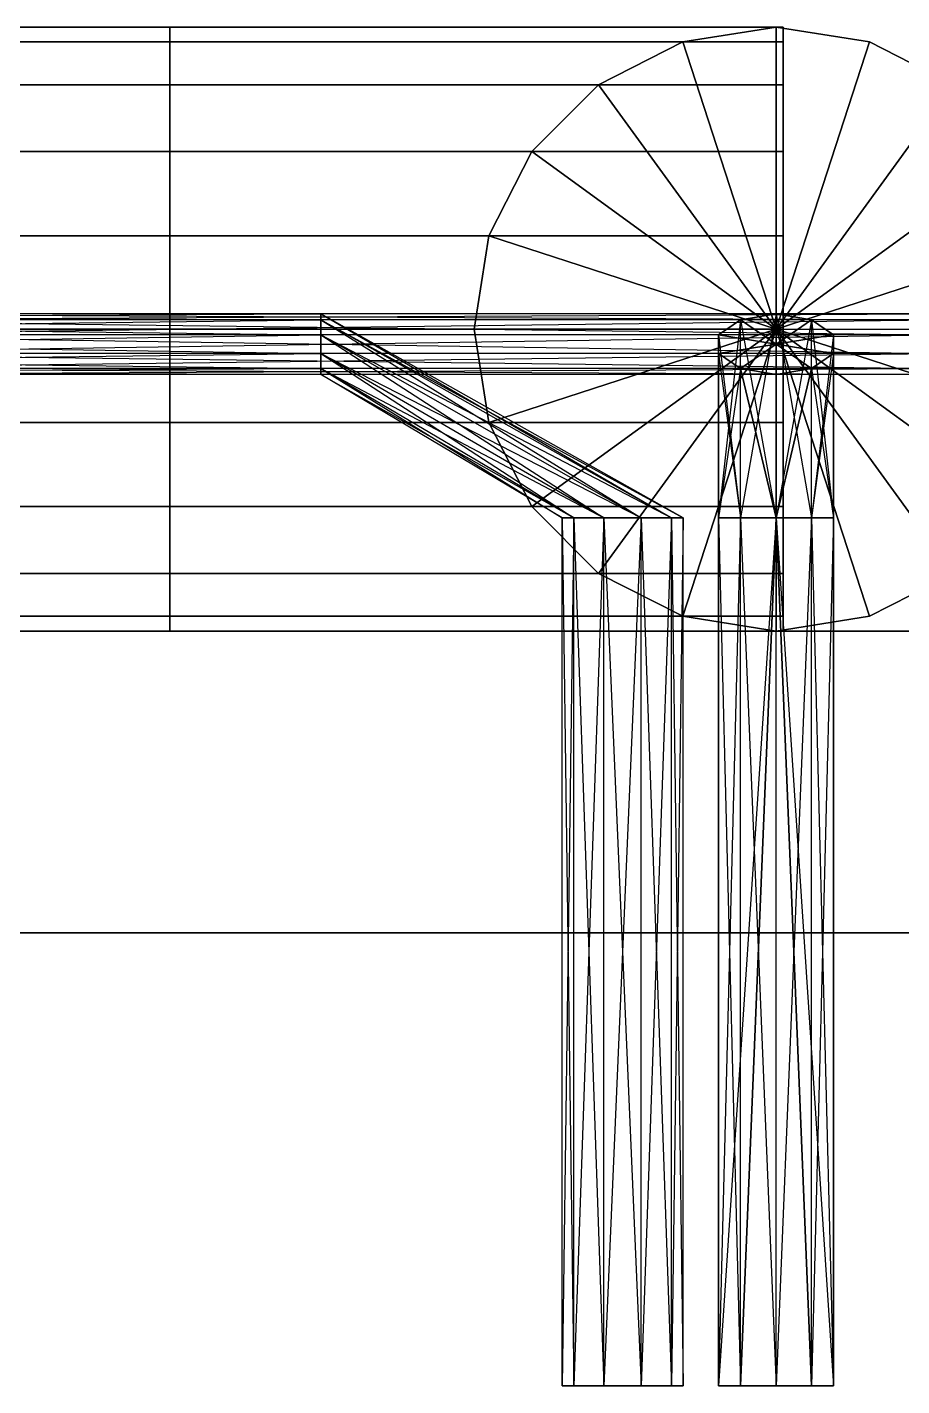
# Model space of a CAD drawing. Extents: x 0 to 4960, y -79 to 258.
# Drawn here: x 2082.4 to 2196.4, y -78.7 to 98.4 of the extents above; entities that cross this region are included whole.
import ezdxf

# ---------------------------------------------------------------- set-up
doc = ezdxf.new("R2010")
doc.units = 0
doc.layers.add('UB3D', color=1, linetype='CONTINUOUS')

msp = doc.modelspace()

# ---------------------------------------------------------------- linework, layer by layer
at = {"layer": 'UB3D', "color": 53}
for points in [[(2100.944882, 96.498268, -2192.166043), (2100.944882, 98.425177, -2180.00002), (1819.055118, 98.425177, -2180.00002), (1819.055118, 96.498268, -2192.166043)], [(2100.944882, 98.425177, -2180.00002), (2100.944882, 96.498268, -2167.833957), (1819.055118, 96.498268, -2167.833957), (1819.055118, 98.425177, -2180.00002)], [(2180.944882, 96.498268, -3552.166043), (2180.944882, 98.425177, -3540.00002), (1899.055118, 98.425177, -3540.00002), (1899.055118, 96.498268, -3552.166043)], [(2180.944882, 98.425177, -3540.00002), (2180.944882, 96.498268, -3527.833957), (1899.055118, 96.498268, -3527.833957), (1899.055118, 98.425177, -3540.00002)], [(2100.944882, 59.055118, -2180), (2100.944882, 96.498268, -2167.833957), (2100.944882, 98.425177, -2179.99998)], [(2100.944882, 59.055118, -2180), (2100.944882, 98.425177, -2179.99998), (2100.944882, 96.498268, -2192.166043)], [(2167.833996, 96.498308, -1560.944882), (2180.00002, 98.425217, -1560.944882), (2180.00002, 98.425217, -1279.055118), (2167.833996, 96.498308, -1279.055118)], [(2180, 59.055118, -1560.944882), (2180.00002, 98.425217, -1560.944882), (2167.833996, 96.498308, -1560.944882)], [(2180, 59.055118, -1279.055118), (2167.833996, 96.498308, -1279.055118), (2180.00002, 98.425217, -1279.055118)], [(2180, 59.055118, -1560.944882), (2192.166004, 96.498308, -1560.944882), (2180.00002, 98.425217, -1560.944882)], [(2180, 59.055118, -1279.055118), (2180.00002, 98.425217, -1279.055118), (2192.166004, 96.498308, -1279.055118)], [(2180.00002, 98.425217, -1560.944882), (2192.166004, 96.498308, -1560.944882), (2192.166004, 96.498308, -1279.055118), (2180.00002, 98.425217, -1279.055118)], [(2180.944882, 59.055118, -3540), (2180.944882, 96.498268, -3527.833957), (2180.944882, 98.425177, -3539.99998)], [(2180.944882, 59.055118, -3540), (2180.944882, 98.425177, -3539.99998), (2180.944882, 96.498268, -3552.166043)], [(2100.944882, 90.906161, -2203.141171), (2100.944882, 96.498268, -2192.166043), (1819.055118, 96.498268, -2192.166043), (1819.055118, 90.906161, -2203.141171)], [(2100.944882, 96.498268, -2167.833957), (2100.944882, 90.906161, -2156.858829), (1819.055118, 90.906161, -2156.858829), (1819.055118, 96.498268, -2167.833957)], [(2180.944882, 90.906161, -3563.141171), (2180.944882, 96.498268, -3552.166043), (1899.055118, 96.498268, -3552.166043), (1899.055118, 90.906161, -3563.141171)], [(2180.944882, 96.498268, -3527.833957), (2180.944882, 90.906161, -3516.858829), (1899.055118, 90.906161, -3516.858829), (1899.055118, 96.498268, -3527.833957)], [(2100.944882, 59.055118, -2180), (2100.944882, 90.906161, -2156.858829), (2100.944882, 96.498268, -2167.833957)], [(2100.944882, 59.055118, -2180), (2100.944882, 96.498268, -2192.166043), (2100.944882, 90.906161, -2203.141171)], [(2156.858868, 90.906201, -1560.944882), (2167.833996, 96.498308, -1560.944882), (2167.833996, 96.498308, -1279.055118), (2156.858868, 90.906201, -1279.055118)], [(2180, 59.055118, -1560.944882), (2167.833996, 96.498308, -1560.944882), (2156.858868, 90.906201, -1560.944882)], [(2180, 59.055118, -1279.055118), (2156.858868, 90.906201, -1279.055118), (2167.833996, 96.498308, -1279.055118)], [(2180, 59.055118, -1560.944882), (2203.141132, 90.906201, -1560.944882), (2192.166004, 96.498308, -1560.944882)], [(2180, 59.055118, -1279.055118), (2192.166004, 96.498308, -1279.055118), (2203.141132, 90.906201, -1279.055118)], [(2180.944882, 59.055118, -3540), (2180.944882, 90.906161, -3516.858829), (2180.944882, 96.498268, -3527.833957)], [(2180.944882, 59.055118, -3540), (2180.944882, 96.498268, -3552.166043), (2180.944882, 90.906161, -3563.141171)], [(2192.166004, 96.498308, -1560.944882), (2203.141132, 90.906201, -1560.944882), (2203.141132, 90.906201, -1279.055118), (2192.166004, 96.498308, -1279.055118)], [(2100.944882, 82.19625, -2211.851082), (2100.944882, 90.906161, -2203.141171), (1819.055118, 90.906161, -2203.141171), (1819.055118, 82.19625, -2211.851082)], [(2100.944882, 90.906161, -2156.858829), (2100.944882, 82.19625, -2148.148918), (1819.055118, 82.19625, -2148.148918), (1819.055118, 90.906161, -2156.858829)], [(2180.944882, 82.19625, -3571.851082), (2180.944882, 90.906161, -3563.141171), (1899.055118, 90.906161, -3563.141171), (1899.055118, 82.19625, -3571.851082)], [(2180.944882, 90.906161, -3516.858829), (2180.944882, 82.19625, -3508.148918), (1899.055118, 82.19625, -3508.148918), (1899.055118, 90.906161, -3516.858829)], [(2100.944882, 59.055118, -2180), (2100.944882, 82.19625, -2148.148918), (2100.944882, 90.906161, -2156.858829)], [(2100.944882, 59.055118, -2180), (2100.944882, 90.906161, -2203.141171), (2100.944882, 82.19625, -2211.851082)], [(2148.148957, 82.196289, -1560.944882), (2156.858868, 90.906201, -1560.944882), (2156.858868, 90.906201, -1279.055118), (2148.148957, 82.196289, -1279.055118)], [(2180, 59.055118, -1560.944882), (2156.858868, 90.906201, -1560.944882), (2148.148957, 82.196289, -1560.944882)], [(2180, 59.055118, -1279.055118), (2148.148957, 82.196289, -1279.055118), (2156.858868, 90.906201, -1279.055118)], [(2180, 59.055118, -1560.944882), (2211.851043, 82.196289, -1560.944882), (2203.141132, 90.906201, -1560.944882)], [(2180, 59.055118, -1279.055118), (2203.141132, 90.906201, -1279.055118), (2211.851043, 82.196289, -1279.055118)], [(2180.944882, 59.055118, -3540), (2180.944882, 82.19625, -3508.148918), (2180.944882, 90.906161, -3516.858829)], [(2180.944882, 59.055118, -3540), (2180.944882, 90.906161, -3563.141171), (2180.944882, 82.19625, -3571.851082)], [(2100.944882, 71.221122, -2217.44319), (2100.944882, 82.19625, -2211.851082), (1819.055118, 82.19625, -2211.851082), (1819.055118, 71.221122, -2217.44319)], [(2100.944882, 82.19625, -2148.148918), (2100.944882, 71.221122, -2142.55681), (1819.055118, 71.221122, -2142.55681), (1819.055118, 82.19625, -2148.148918)], [(2180.944882, 71.221122, -3577.44319), (2180.944882, 82.19625, -3571.851082), (1899.055118, 82.19625, -3571.851082), (1899.055118, 71.221122, -3577.44319)], [(2180.944882, 82.19625, -3508.148918), (2180.944882, 71.221122, -3502.55681), (1899.055118, 71.221122, -3502.55681), (1899.055118, 82.19625, -3508.148918)], [(2100.944882, 59.055118, -2180), (2100.944882, 71.221122, -2142.55681), (2100.944882, 82.19625, -2148.148918)], [(2100.944882, 59.055118, -2180), (2100.944882, 82.19625, -2211.851082), (2100.944882, 71.221122, -2217.44319)], [(2142.55685, 71.221161, -1560.944882), (2148.148957, 82.196289, -1560.944882), (2148.148957, 82.196289, -1279.055118), (2142.55685, 71.221161, -1279.055118)], [(2180, 59.055118, -1560.944882), (2148.148957, 82.196289, -1560.944882), (2142.55685, 71.221161, -1560.944882)], [(2180, 59.055118, -1279.055118), (2142.55685, 71.221161, -1279.055118), (2148.148957, 82.196289, -1279.055118)], [(2180, 59.055118, -1560.944882), (2217.44315, 71.221161, -1560.944882), (2211.851043, 82.196289, -1560.944882)], [(2180, 59.055118, -1279.055118), (2211.851043, 82.196289, -1279.055118), (2217.44315, 71.221161, -1279.055118)], [(2180.944882, 59.055118, -3540), (2180.944882, 71.221122, -3502.55681), (2180.944882, 82.19625, -3508.148918)], [(2180.944882, 59.055118, -3540), (2180.944882, 82.19625, -3571.851082), (2180.944882, 71.221122, -3577.44319)], [(2100.944882, 59.055098, -2219.370098), (2100.944882, 71.221122, -2217.44319), (1819.055118, 71.221122, -2217.44319), (1819.055118, 59.055098, -2219.370098)], [(2100.944882, 71.221122, -2142.55681), (2100.944882, 59.055098, -2140.629902), (1819.055118, 59.055098, -2140.629902), (1819.055118, 71.221122, -2142.55681)], [(2180.944882, 59.055098, -3579.370098), (2180.944882, 71.221122, -3577.44319), (1899.055118, 71.221122, -3577.44319), (1899.055118, 59.055098, -3579.370098)], [(2180.944882, 71.221122, -3502.55681), (2180.944882, 59.055098, -3500.629902), (1899.055118, 59.055098, -3500.629902), (1899.055118, 71.221122, -3502.55681)], [(2100.944882, 59.055118, -2180), (2100.944882, 59.055098, -2140.629902), (2100.944882, 71.221122, -2142.55681)], [(2100.944882, 59.055118, -2180), (2100.944882, 71.221122, -2217.44319), (2100.944882, 59.055098, -2219.370098)], [(2140.629941, 59.055098, -1560.944882), (2142.55685, 71.221161, -1560.944882), (2142.55685, 71.221161, -1279.055118), (2140.629941, 59.055098, -1279.055118)], [(2180, 59.055118, -1560.944882), (2142.55685, 71.221161, -1560.944882), (2140.629941, 59.055138, -1560.944882)], [(2180, 59.055118, -1279.055118), (2140.629941, 59.055098, -1279.055118), (2142.55685, 71.221161, -1279.055118)], [(2180, 59.055118, -1560.944882), (2219.370059, 59.055138, -1560.944882), (2217.44315, 71.221161, -1560.944882)], [(2180.944882, 59.055118, -3540), (2180.944882, 59.055098, -3500.629902), (2180.944882, 71.221122, -3502.55681)], [(2180.944882, 59.055118, -3540), (2180.944882, 71.221122, -3577.44319), (2180.944882, 59.055098, -3579.370098)], [(2100.944882, 46.889114, -2217.44319), (2100.944882, 59.055098, -2219.370098), (1819.055118, 59.055098, -2219.370098), (1819.055118, 46.889114, -2217.44319)], [(2100.944882, 59.055098, -2140.629902), (2100.944882, 46.889114, -2142.55681), (1819.055118, 46.889114, -2142.55681), (1819.055118, 59.055098, -2140.629902)], [(2180.944882, 46.889114, -3577.44319), (2180.944882, 59.055098, -3579.370098), (1899.055118, 59.055098, -3579.370098), (1899.055118, 46.889114, -3577.44319)], [(2180.944882, 59.055098, -3500.629902), (2180.944882, 46.889114, -3502.55681), (1899.055118, 46.889114, -3502.55681), (1899.055118, 59.055098, -3500.629902)], [(2100.944882, 59.055118, -2180), (2100.944882, 19.685059, -2179.99998), (2100.944882, 21.611968, -2167.833957)], [(2100.944882, 59.055118, -2180), (2100.944882, 21.611968, -2167.833957), (2100.944882, 27.204075, -2156.858829)], [(2100.944882, 59.055118, -2180), (2100.944882, 27.204075, -2156.858829), (2100.944882, 35.913986, -2148.148918)], [(2100.944882, 59.055118, -2180), (2100.944882, 35.913986, -2148.148918), (2100.944882, 46.889114, -2142.55681)], [(2100.944882, 59.055118, -2180), (2100.944882, 46.889114, -2142.55681), (2100.944882, 59.055098, -2140.629902)], [(2100.944882, 59.055118, -2180), (2100.944882, 59.055098, -2219.370098), (2100.944882, 46.889114, -2217.44319)], [(2100.944882, 59.055118, -2180), (2100.944882, 46.889114, -2217.44319), (2100.944882, 35.913986, -2211.851082)], [(2100.944882, 59.055118, -2180), (2100.944882, 35.913986, -2211.851082), (2100.944882, 27.204075, -2203.141171)], [(2100.944882, 59.055118, -2180), (2100.944882, 27.204075, -2203.141171), (2100.944882, 21.611968, -2192.166043)], [(2180, 59.055118, -1560.944882), (2140.629941, 59.055138, -1560.944882), (2142.55685, 46.889075, -1560.944882)], [(2180, 59.055118, -1279.055118), (2142.55685, 46.889075, -1279.055118), (2140.629941, 59.055098, -1279.055118)], [(2142.55685, 46.889075, -1560.944882), (2140.629941, 59.055098, -1560.944882), (2140.629941, 59.055098, -1279.055118), (2142.55685, 46.889075, -1279.055118)], [(2180, 59.055118, -1560.944882), (2142.55685, 46.889075, -1560.944882), (2148.148957, 35.913947, -1560.944882)], [(2180, 59.055118, -1279.055118), (2148.148957, 35.913947, -1279.055118), (2142.55685, 46.889075, -1279.055118)], [(2180, 59.055118, -1560.944882), (2148.148957, 35.913947, -1560.944882), (2156.858868, 27.204036, -1560.944882)], [(2180, 59.055118, -1279.055118), (2156.858868, 27.204036, -1279.055118), (2148.148957, 35.913947, -1279.055118)], [(2180, 59.055118, -1560.944882), (2156.858868, 27.204036, -1560.944882), (2167.833996, 21.611928, -1560.944882)], [(2180, 59.055118, -1279.055118), (2167.833996, 21.611928, -1279.055118), (2156.858868, 27.204036, -1279.055118)], [(2180, 59.055118, -1560.944882), (2167.833996, 21.611928, -1560.944882), (2180.00002, 19.68502, -1560.944882)], [(2180, 59.055118, -1279.055118), (2180.00002, 19.68502, -1279.055118), (2167.833996, 21.611928, -1279.055118)], [(2180, 59.055118, -1560.944882), (2180.00002, 19.68502, -1560.944882), (2192.166004, 21.611928, -1560.944882)], [(2180, 59.055118, -1560.944882), (2192.166004, 21.611928, -1560.944882), (2203.141132, 27.204036, -1560.944882)], [(2180, 59.055118, -1560.944882), (2203.141132, 27.204036, -1560.944882), (2211.851043, 35.913947, -1560.944882)], [(2180, 59.055118, -1560.944882), (2211.851043, 35.913947, -1560.944882), (2217.44315, 46.889075, -1560.944882)], [(2180, 59.055118, -1279.055118), (2219.370059, 59.055098, -1279.055118), (2217.44315, 46.889075, -1279.055118)], [(2180, 59.055118, -1279.055118), (2217.44315, 46.889075, -1279.055118), (2211.851043, 35.913947, -1279.055118)], [(2180, 59.055118, -1279.055118), (2211.851043, 35.913947, -1279.055118), (2203.141132, 27.204036, -1279.055118)], [(2180, 59.055118, -1279.055118), (2203.141132, 27.204036, -1279.055118), (2192.166004, 21.611928, -1279.055118)], [(2180, 59.055118, -1279.055118), (2192.166004, 21.611928, -1279.055118), (2180.00002, 19.68502, -1279.055118)], [(2180.944882, 59.055118, -3540), (2180.944882, 19.685059, -3539.99998), (2180.944882, 21.611968, -3527.833957)], [(2180.944882, 59.055118, -3540), (2180.944882, 21.611968, -3527.833957), (2180.944882, 27.204075, -3516.858829)], [(2180.944882, 59.055118, -3540), (2180.944882, 27.204075, -3516.858829), (2180.944882, 35.913986, -3508.148918)], [(2180.944882, 59.055118, -3540), (2180.944882, 35.913986, -3508.148918), (2180.944882, 46.889114, -3502.55681)], [(2180.944882, 59.055118, -3540), (2180.944882, 46.889114, -3502.55681), (2180.944882, 59.055098, -3500.629902)], [(2180.944882, 59.055118, -3540), (2180.944882, 59.055098, -3579.370098), (2180.944882, 46.889114, -3577.44319)], [(2180.944882, 59.055118, -3540), (2180.944882, 46.889114, -3577.44319), (2180.944882, 35.913986, -3571.851082)], [(2180.944882, 59.055118, -3540), (2180.944882, 35.913986, -3571.851082), (2180.944882, 27.204075, -3563.141171)], [(2180.944882, 59.055118, -3540), (2180.944882, 27.204075, -3563.141171), (2180.944882, 21.611968, -3552.166043)], [(2100.944882, 35.913986, -2211.851082), (2100.944882, 46.889114, -2217.44319), (1819.055118, 46.889114, -2217.44319), (1819.055118, 35.913986, -2211.851082)], [(2100.944882, 46.889114, -2142.55681), (2100.944882, 35.913986, -2148.148918), (1819.055118, 35.913986, -2148.148918), (1819.055118, 46.889114, -2142.55681)], [(2180.944882, 35.913986, -3571.851082), (2180.944882, 46.889114, -3577.44319), (1899.055118, 46.889114, -3577.44319), (1899.055118, 35.913986, -3571.851082)], [(2180.944882, 46.889114, -3502.55681), (2180.944882, 35.913986, -3508.148918), (1899.055118, 35.913986, -3508.148918), (1899.055118, 46.889114, -3502.55681)], [(2148.148957, 35.913947, -1560.944882), (2142.55685, 46.889075, -1560.944882), (2142.55685, 46.889075, -1279.055118), (2148.148957, 35.913947, -1279.055118)], [(2100.944882, 27.204075, -2203.141171), (2100.944882, 35.913986, -2211.851082), (1819.055118, 35.913986, -2211.851082), (1819.055118, 27.204075, -2203.141171)], [(2100.944882, 35.913986, -2148.148918), (2100.944882, 27.204075, -2156.858829), (1819.055118, 27.204075, -2156.858829), (1819.055118, 35.913986, -2148.148918)], [(2180.944882, 27.204075, -3563.141171), (2180.944882, 35.913986, -3571.851082), (1899.055118, 35.913986, -3571.851082), (1899.055118, 27.204075, -3563.141171)], [(2180.944882, 35.913986, -3508.148918), (2180.944882, 27.204075, -3516.858829), (1899.055118, 27.204075, -3516.858829), (1899.055118, 35.913986, -3508.148918)], [(2156.858868, 27.204036, -1560.944882), (2148.148957, 35.913947, -1560.944882), (2148.148957, 35.913947, -1279.055118), (2156.858868, 27.204036, -1279.055118)], [(2100.944882, 21.611968, -2192.166043), (2100.944882, 27.204075, -2203.141171), (1819.055118, 27.204075, -2203.141171), (1819.055118, 21.611968, -2192.166043)], [(2100.944882, 27.204075, -2156.858829), (2100.944882, 21.611968, -2167.833957), (1819.055118, 21.611968, -2167.833957), (1819.055118, 27.204075, -2156.858829)], [(2180.944882, 21.611968, -3552.166043), (2180.944882, 27.204075, -3563.141171), (1899.055118, 27.204075, -3563.141171), (1899.055118, 21.611968, -3552.166043)], [(2180.944882, 27.204075, -3516.858829), (2180.944882, 21.611968, -3527.833957), (1899.055118, 21.611968, -3527.833957), (1899.055118, 27.204075, -3516.858829)], [(2167.833996, 21.611928, -1560.944882), (2156.858868, 27.204036, -1560.944882), (2156.858868, 27.204036, -1279.055118), (2167.833996, 21.611928, -1279.055118)], [(2203.141132, 27.204036, -1560.944882), (2192.166004, 21.611928, -1560.944882), (2192.166004, 21.611928, -1279.055118), (2203.141132, 27.204036, -1279.055118)], [(2100.944882, 19.685059, -2180.00002), (2100.944882, 21.611968, -2192.166043), (1819.055118, 21.611968, -2192.166043), (1819.055118, 19.685059, -2180.00002)], [(2100.944882, 21.611968, -2167.833957), (2100.944882, 19.685059, -2180.00002), (1819.055118, 19.685059, -2180.00002), (1819.055118, 21.611968, -2167.833957)], [(2180.944882, 19.685059, -3540.00002), (2180.944882, 21.611968, -3552.166043), (1899.055118, 21.611968, -3552.166043), (1899.055118, 19.685059, -3540.00002)], [(2180.944882, 21.611968, -3527.833957), (2180.944882, 19.685059, -3540.00002), (1899.055118, 19.685059, -3540.00002), (1899.055118, 21.611968, -3527.833957)], [(2180.00002, 19.68502, -1560.944882), (2167.833996, 21.611928, -1560.944882), (2167.833996, 21.611928, -1279.055118), (2180.00002, 19.68502, -1279.055118)], [(2192.166004, 21.611928, -1560.944882), (2180.00002, 19.68502, -1560.944882), (2180.00002, 19.68502, -1279.055118), (2192.166004, 21.611928, -1279.055118)]]:
    msp.add_3dface(points, dxfattribs=at)
at = {"layer": 'UB3D', "color": 254}
for points in [[(2120.629921, 60.275591, -2184.629921), (1963.149606, 60.275591, -2184.629921), (2120.629921, 61.027598, -2180)], [(1963.149606, 60.275591, -2184.629921), (2120.629921, 61.027598, -2180), (1963.149606, 61.027598, -2180)], [(2120.629921, 61.027598, -2180), (1963.149606, 61.027598, -2180), (2120.629921, 60.275591, -2175.370079)], [(1963.149606, 61.027598, -2180), (2120.629921, 60.275591, -2175.370079), (1963.149606, 60.275591, -2175.370079)], [(2120.629921, 58.307047, -2187.488189), (1963.149606, 58.307047, -2187.488189), (2120.629921, 60.275591, -2184.629921)], [(1963.149606, 58.307047, -2187.488189), (2120.629921, 60.275591, -2184.629921), (1963.149606, 60.275591, -2184.629921)], [(2120.629921, 60.275591, -2175.370079), (1963.149606, 60.275591, -2175.370079), (2120.629921, 58.307047, -2172.511811)], [(1963.149606, 60.275591, -2175.370079), (2120.629921, 58.307047, -2172.511811), (1963.149606, 58.307047, -2172.511811)], [(2200.629921, 60.275591, -3544.629921), (2043.149606, 60.275591, -3544.629921), (2200.629921, 61.027598, -3540)], [(2043.149606, 60.275591, -3544.629921), (2200.629921, 61.027598, -3540), (2043.149606, 61.027598, -3540)], [(2200.629921, 61.027598, -3540), (2043.149606, 61.027598, -3540), (2200.629921, 60.275591, -3535.370079)], [(2043.149606, 61.027598, -3540), (2200.629921, 60.275591, -3535.370079), (2043.149606, 60.275591, -3535.370079)], [(2200.629921, 58.307047, -3547.488189), (2043.149606, 58.307047, -3547.488189), (2200.629921, 60.275591, -3544.629921)], [(2043.149606, 58.307047, -3547.488189), (2200.629921, 60.275591, -3544.629921), (2043.149606, 60.275591, -3544.629921)], [(2200.629921, 60.275591, -3535.370079), (2043.149606, 60.275591, -3535.370079), (2200.629921, 58.307047, -3532.511811)], [(2043.149606, 60.275591, -3535.370079), (2200.629921, 58.307047, -3532.511811), (2043.149606, 58.307047, -3532.511811)], [(2120.629921, 60.275591, -2184.629921), (2167.874016, 34.452008, -2180), (2120.629921, 61.027598, -2180)], [(2167.874016, 34.452008, -2180), (2120.629921, 61.027598, -2180), (2166.370079, 34.452008, -2175.370079)], [(2120.629921, 61.027598, -2180), (2166.370079, 34.452008, -2175.370079), (2120.629921, 60.275591, -2175.370079)], [(2120.629921, 58.307047, -2187.488189), (2166.370079, 34.452008, -2184.629921), (2120.629921, 60.275591, -2184.629921)], [(2166.370079, 34.452008, -2184.629921), (2120.629921, 60.275591, -2184.629921), (2167.874016, 34.452008, -2180)], [(2166.370079, 34.452008, -2175.370079), (2120.629921, 60.275591, -2175.370079), (2162.433071, 34.452008, -2172.511811)], [(2120.629921, 60.275591, -2175.370079), (2162.433071, 34.452008, -2172.511811), (2120.629921, 58.307047, -2172.511811)], [(2172.511811, 58.307047, -1580.629921), (2175.370079, 34.452008, -1626.370079), (2175.370079, 60.275591, -1580.629921)], [(2172.511811, 58.307047, -1580.629921), (2172.511811, 58.307047, -1423.149606), (2175.370079, 60.275591, -1580.629921)], [(2172.511811, 58.307047, -1423.149606), (2175.370079, 60.275591, -1580.629921), (2175.370079, 60.275591, -1423.149606)], [(2180, 57.090472, -1423.149606), (2175.370079, 60.275591, -1423.149606), (2172.511811, 58.307047, -1423.149606)], [(2175.370079, 34.452008, -1213.629921), (2175.370079, 60.275591, -1259.370079), (2172.511811, 34.452008, -1217.566929)], [(2175.370079, 60.275591, -1259.370079), (2172.511811, 34.452008, -1217.566929), (2172.511811, 58.307047, -1259.370079)], [(2175.370079, 60.275591, -1259.370079), (2175.370079, 60.275591, -1416.850394), (2172.511811, 58.307047, -1259.370079)], [(2175.370079, 60.275591, -1416.850394), (2172.511811, 58.307047, -1259.370079), (2172.511811, 58.307047, -1416.850394)], [(2180, 57.090472, -1416.850394), (2172.511811, 58.307047, -1416.850394), (2175.370079, 60.275591, -1416.850394)], [(2175.370079, 60.275591, -1580.629921), (2180, 34.452008, -1627.874016), (2180, 61.027598, -1580.629921)], [(2175.370079, 60.275591, -1580.629921), (2175.370079, 60.275591, -1423.149606), (2180, 61.027598, -1580.629921)], [(2175.370079, 60.275591, -1423.149606), (2180, 61.027598, -1580.629921), (2180, 61.027598, -1423.149606)], [(2180, 57.090472, -1423.149606), (2180, 61.027598, -1423.149606), (2175.370079, 60.275591, -1423.149606)], [(2180, 34.452008, -1212.125984), (2180, 61.027598, -1259.370079), (2175.370079, 34.452008, -1213.629921)], [(2180, 61.027598, -1259.370079), (2175.370079, 34.452008, -1213.629921), (2175.370079, 60.275591, -1259.370079)], [(2180, 61.027598, -1259.370079), (2180, 61.027598, -1416.850394), (2175.370079, 60.275591, -1259.370079)], [(2180, 61.027598, -1416.850394), (2175.370079, 60.275591, -1259.370079), (2175.370079, 60.275591, -1416.850394)], [(2180, 57.090472, -1416.850394), (2175.370079, 60.275591, -1416.850394), (2180, 61.027598, -1416.850394)], [(2175.370079, 34.452008, -1626.370079), (2175.370079, 60.275591, -1580.629921), (2180, 34.452008, -1627.874016)], [(2180, 34.452008, -1627.874016), (2180, 61.027598, -1580.629921), (2184.629921, 34.452008, -1626.370079)], [(2180, 61.027598, -1580.629921), (2184.629921, 34.452008, -1626.370079), (2184.629921, 60.275591, -1580.629921)], [(2180, 61.027598, -1580.629921), (2180, 61.027598, -1423.149606), (2184.629921, 60.275591, -1580.629921)], [(2180, 61.027598, -1423.149606), (2184.629921, 60.275591, -1580.629921), (2184.629921, 60.275591, -1423.149606)], [(2180, 57.090472, -1423.149606), (2184.629921, 60.275591, -1423.149606), (2180, 61.027598, -1423.149606)], [(2184.629921, 60.275591, -1259.370079), (2180, 34.452008, -1212.125984), (2180, 61.027598, -1259.370079)], [(2184.629921, 60.275591, -1259.370079), (2184.629921, 60.275591, -1416.850394), (2180, 61.027598, -1259.370079)], [(2184.629921, 60.275591, -1416.850394), (2180, 61.027598, -1259.370079), (2180, 61.027598, -1416.850394)], [(2180, 57.090472, -1416.850394), (2180, 61.027598, -1416.850394), (2184.629921, 60.275591, -1416.850394)], [(2180, 57.090472, -1423.149606), (2187.488189, 58.307047, -1423.149606), (2184.629921, 60.275591, -1423.149606)], [(2184.629921, 34.452008, -1213.629921), (2184.629921, 60.275591, -1259.370079), (2180, 34.452008, -1212.125984)], [(2180, 57.090472, -1416.850394), (2184.629921, 60.275591, -1416.850394), (2187.488189, 58.307047, -1416.850394)], [(2184.629921, 34.452008, -1626.370079), (2184.629921, 60.275591, -1580.629921), (2187.488189, 34.452008, -1622.433071)], [(2184.629921, 60.275591, -1580.629921), (2187.488189, 34.452008, -1622.433071), (2187.488189, 58.307047, -1580.629921)], [(2184.629921, 60.275591, -1580.629921), (2184.629921, 60.275591, -1423.149606), (2187.488189, 58.307047, -1580.629921)], [(2184.629921, 60.275591, -1423.149606), (2187.488189, 58.307047, -1580.629921), (2187.488189, 58.307047, -1423.149606)], [(2187.488189, 58.307047, -1259.370079), (2184.629921, 34.452008, -1213.629921), (2184.629921, 60.275591, -1259.370079)], [(2187.488189, 58.307047, -1259.370079), (2187.488189, 58.307047, -1416.850394), (2184.629921, 60.275591, -1259.370079)], [(2187.488189, 58.307047, -1416.850394), (2184.629921, 60.275591, -1259.370079), (2184.629921, 60.275591, -1416.850394)], [(2120.629921, 55.873898, -2187.488189), (1963.149606, 55.873898, -2187.488189), (2120.629921, 58.307047, -2187.488189)], [(1963.149606, 55.873898, -2187.488189), (2120.629921, 58.307047, -2187.488189), (1963.149606, 58.307047, -2187.488189)], [(2120.629921, 58.307047, -2172.511811), (1963.149606, 58.307047, -2172.511811), (2120.629921, 55.873898, -2172.511811)], [(1963.149606, 58.307047, -2172.511811), (2120.629921, 55.873898, -2172.511811), (1963.149606, 55.873898, -2172.511811)], [(2200.629921, 55.873898, -3547.488189), (2043.149606, 55.873898, -3547.488189), (2200.629921, 58.307047, -3547.488189)], [(2043.149606, 55.873898, -3547.488189), (2200.629921, 58.307047, -3547.488189), (2043.149606, 58.307047, -3547.488189)], [(2200.629921, 58.307047, -3532.511811), (2043.149606, 58.307047, -3532.511811), (2200.629921, 55.873898, -3532.511811)], [(2043.149606, 58.307047, -3532.511811), (2200.629921, 55.873898, -3532.511811), (2043.149606, 55.873898, -3532.511811)], [(2120.629921, 55.873898, -2187.488189), (2162.433071, 34.452008, -2187.488189), (2120.629921, 58.307047, -2187.488189)], [(2162.433071, 34.452008, -2187.488189), (2120.629921, 58.307047, -2187.488189), (2166.370079, 34.452008, -2184.629921)], [(2162.433071, 34.452008, -2172.511811), (2120.629921, 58.307047, -2172.511811), (2157.566929, 34.452008, -2172.511811)], [(2120.629921, 58.307047, -2172.511811), (2157.566929, 34.452008, -2172.511811), (2120.629921, 55.873898, -2172.511811)], [(2172.511811, 55.873898, -1580.629921), (2172.511811, 34.452008, -1622.433071), (2172.511811, 58.307047, -1580.629921)], [(2172.511811, 34.452008, -1622.433071), (2172.511811, 58.307047, -1580.629921), (2175.370079, 34.452008, -1626.370079)], [(2172.511811, 55.873898, -1580.629921), (2172.511811, 55.873898, -1423.149606), (2172.511811, 58.307047, -1580.629921)], [(2172.511811, 55.873898, -1423.149606), (2172.511811, 58.307047, -1580.629921), (2172.511811, 58.307047, -1423.149606)], [(2180, 57.090472, -1423.149606), (2172.511811, 58.307047, -1423.149606), (2172.511811, 55.873898, -1423.149606)], [(2172.511811, 34.452008, -1217.566929), (2172.511811, 58.307047, -1259.370079), (2172.511811, 34.452008, -1222.433071)], [(2172.511811, 58.307047, -1259.370079), (2172.511811, 34.452008, -1222.433071), (2172.511811, 55.873898, -1259.370079)], [(2172.511811, 58.307047, -1259.370079), (2172.511811, 58.307047, -1416.850394), (2172.511811, 55.873898, -1259.370079)], [(2172.511811, 58.307047, -1416.850394), (2172.511811, 55.873898, -1259.370079), (2172.511811, 55.873898, -1416.850394)], [(2180, 57.090472, -1416.850394), (2172.511811, 55.873898, -1416.850394), (2172.511811, 58.307047, -1416.850394)], [(2180, 57.090472, -1423.149606), (2172.511811, 55.873898, -1423.149606), (2175.370079, 53.905315, -1423.149606)], [(2180, 57.090472, -1416.850394), (2175.370079, 53.905315, -1416.850394), (2172.511811, 55.873898, -1416.850394)], [(2180, 57.090472, -1423.149606), (2175.370079, 53.905315, -1423.149606), (2180, 53.153346, -1423.149606)], [(2180, 57.090472, -1416.850394), (2180, 53.153346, -1416.850394), (2175.370079, 53.905315, -1416.850394)], [(2180, 57.090472, -1423.149606), (2187.488189, 55.873898, -1423.149606), (2187.488189, 58.307047, -1423.149606)], [(2180, 57.090472, -1416.850394), (2187.488189, 58.307047, -1416.850394), (2187.488189, 55.873898, -1416.850394)], [(2180, 57.090472, -1423.149606), (2180, 53.153346, -1423.149606), (2184.629921, 53.905315, -1423.149606)], [(2180, 57.090472, -1423.149606), (2184.629921, 53.905315, -1423.149606), (2187.488189, 55.873898, -1423.149606)], [(2180, 57.090472, -1416.850394), (2187.488189, 55.873898, -1416.850394), (2184.629921, 53.905315, -1416.850394)], [(2180, 57.090472, -1416.850394), (2184.629921, 53.905315, -1416.850394), (2180, 53.153346, -1416.850394)], [(2187.488189, 34.452008, -1217.566929), (2187.488189, 58.307047, -1259.370079), (2184.629921, 34.452008, -1213.629921)], [(2187.488189, 34.452008, -1622.433071), (2187.488189, 58.307047, -1580.629921), (2187.488189, 34.452008, -1617.566929)], [(2187.488189, 58.307047, -1580.629921), (2187.488189, 34.452008, -1617.566929), (2187.488189, 55.873898, -1580.629921)], [(2187.488189, 58.307047, -1580.629921), (2187.488189, 58.307047, -1423.149606), (2187.488189, 55.873898, -1580.629921)], [(2187.488189, 58.307047, -1423.149606), (2187.488189, 55.873898, -1580.629921), (2187.488189, 55.873898, -1423.149606)], [(2187.488189, 55.873898, -1259.370079), (2187.488189, 34.452008, -1217.566929), (2187.488189, 58.307047, -1259.370079)], [(2187.488189, 55.873898, -1259.370079), (2187.488189, 55.873898, -1416.850394), (2187.488189, 58.307047, -1259.370079)], [(2187.488189, 55.873898, -1416.850394), (2187.488189, 58.307047, -1259.370079), (2187.488189, 58.307047, -1416.850394)], [(2120.629921, 53.905315, -2184.629921), (1963.149606, 53.905315, -2184.629921), (2120.629921, 55.873898, -2187.488189)], [(1963.149606, 53.905315, -2184.629921), (2120.629921, 55.873898, -2187.488189), (1963.149606, 55.873898, -2187.488189)], [(2120.629921, 55.873898, -2172.511811), (1963.149606, 55.873898, -2172.511811), (2120.629921, 53.905315, -2175.370079)], [(1963.149606, 55.873898, -2172.511811), (2120.629921, 53.905315, -2175.370079), (1963.149606, 53.905315, -2175.370079)], [(2200.629921, 53.905315, -3544.629921), (2043.149606, 53.905315, -3544.629921), (2200.629921, 55.873898, -3547.488189)], [(2043.149606, 53.905315, -3544.629921), (2200.629921, 55.873898, -3547.488189), (2043.149606, 55.873898, -3547.488189)], [(2200.629921, 55.873898, -3532.511811), (2043.149606, 55.873898, -3532.511811), (2200.629921, 53.905315, -3535.370079)], [(2043.149606, 55.873898, -3532.511811), (2200.629921, 53.905315, -3535.370079), (2043.149606, 53.905315, -3535.370079)], [(2120.629921, 53.905315, -2184.629921), (2157.566929, 34.452008, -2187.488189), (2120.629921, 55.873898, -2187.488189)], [(2157.566929, 34.452008, -2187.488189), (2120.629921, 55.873898, -2187.488189), (2162.433071, 34.452008, -2187.488189)], [(2157.566929, 34.452008, -2172.511811), (2120.629921, 55.873898, -2172.511811), (2153.629921, 34.452008, -2175.370079)], [(2120.629921, 55.873898, -2172.511811), (2153.629921, 34.452008, -2175.370079), (2120.629921, 53.905315, -2175.370079)], [(2175.370079, 53.905315, -1580.629921), (2172.511811, 34.452008, -1617.566929), (2172.511811, 55.873898, -1580.629921)], [(2172.511811, 34.452008, -1617.566929), (2172.511811, 55.873898, -1580.629921), (2172.511811, 34.452008, -1622.433071)], [(2175.370079, 53.905315, -1580.629921), (2175.370079, 53.905315, -1423.149606), (2172.511811, 55.873898, -1580.629921)], [(2175.370079, 53.905315, -1423.149606), (2172.511811, 55.873898, -1580.629921), (2172.511811, 55.873898, -1423.149606)], [(2172.511811, 34.452008, -1222.433071), (2172.511811, 55.873898, -1259.370079), (2175.370079, 34.452008, -1226.370079)], [(2172.511811, 55.873898, -1259.370079), (2175.370079, 34.452008, -1226.370079), (2175.370079, 53.905315, -1259.370079)], [(2172.511811, 55.873898, -1259.370079), (2172.511811, 55.873898, -1416.850394), (2175.370079, 53.905315, -1259.370079)], [(2172.511811, 55.873898, -1416.850394), (2175.370079, 53.905315, -1259.370079), (2175.370079, 53.905315, -1416.850394)], [(2187.488189, 34.452008, -1617.566929), (2187.488189, 55.873898, -1580.629921), (2184.629921, 34.452008, -1613.629921)], [(2187.488189, 55.873898, -1580.629921), (2184.629921, 34.452008, -1613.629921), (2184.629921, 53.905315, -1580.629921)], [(2187.488189, 55.873898, -1580.629921), (2187.488189, 55.873898, -1423.149606), (2184.629921, 53.905315, -1580.629921)], [(2187.488189, 55.873898, -1423.149606), (2184.629921, 53.905315, -1580.629921), (2184.629921, 53.905315, -1423.149606)], [(2184.629921, 53.905315, -1259.370079), (2187.488189, 34.452008, -1222.433071), (2187.488189, 55.873898, -1259.370079)], [(2184.629921, 53.905315, -1259.370079), (2184.629921, 53.905315, -1416.850394), (2187.488189, 55.873898, -1259.370079)], [(2184.629921, 53.905315, -1416.850394), (2187.488189, 55.873898, -1259.370079), (2187.488189, 55.873898, -1416.850394)], [(2187.488189, 34.452008, -1222.433071), (2187.488189, 55.873898, -1259.370079), (2187.488189, 34.452008, -1217.566929)], [(2120.629921, 53.153346, -2180), (1963.149606, 53.153346, -2180), (2120.629921, 53.905315, -2184.629921)], [(1963.149606, 53.153346, -2180), (2120.629921, 53.905315, -2184.629921), (1963.149606, 53.905315, -2184.629921)], [(2120.629921, 53.905315, -2175.370079), (1963.149606, 53.905315, -2175.370079), (2120.629921, 53.153346, -2180)], [(1963.149606, 53.905315, -2175.370079), (2120.629921, 53.153346, -2180), (1963.149606, 53.153346, -2180)], [(2200.629921, 53.153346, -3540), (2043.149606, 53.153346, -3540), (2200.629921, 53.905315, -3544.629921)], [(2043.149606, 53.153346, -3540), (2200.629921, 53.905315, -3544.629921), (2043.149606, 53.905315, -3544.629921)], [(2200.629921, 53.905315, -3535.370079), (2043.149606, 53.905315, -3535.370079), (2200.629921, 53.153346, -3540)], [(2043.149606, 53.905315, -3535.370079), (2200.629921, 53.153346, -3540), (2043.149606, 53.153346, -3540)], [(2120.629921, 53.153346, -2180), (2153.629921, 34.452008, -2180), (2120.629921, 53.905315, -2184.629921)], [(2153.629921, 34.452008, -2180), (2120.629921, 53.905315, -2184.629921), (2157.566929, 34.452008, -2187.488189)], [(2153.629921, 34.452008, -2175.370079), (2120.629921, 53.905315, -2175.370079), (2152.125984, 34.452008, -2180)], [(2120.629921, 53.905315, -2175.370079), (2152.125984, 34.452008, -2180), (2120.629921, 53.153346, -2180)], [(2152.125984, 34.452008, -2180), (2120.629921, 53.153346, -2180), (2153.629921, 34.452008, -2180)], [(2180, 34.452008, -1613.629921), (2175.370079, 53.905315, -1580.629921), (2172.511811, 34.452008, -1617.566929)], [(2180, 53.153346, -1580.629921), (2180, 34.452008, -1613.629921), (2175.370079, 53.905315, -1580.629921)], [(2180, 53.153346, -1580.629921), (2180, 53.153346, -1423.149606), (2175.370079, 53.905315, -1580.629921)], [(2180, 53.153346, -1423.149606), (2175.370079, 53.905315, -1580.629921), (2175.370079, 53.905315, -1423.149606)], [(2175.370079, 34.452008, -1226.370079), (2175.370079, 53.905315, -1259.370079), (2180, 34.452008, -1227.874016)], [(2175.370079, 53.905315, -1259.370079), (2180, 34.452008, -1227.874016), (2180, 53.153346, -1259.370079)], [(2175.370079, 53.905315, -1259.370079), (2175.370079, 53.905315, -1416.850394), (2180, 53.153346, -1259.370079)], [(2175.370079, 53.905315, -1416.850394), (2180, 53.153346, -1259.370079), (2180, 53.153346, -1416.850394)], [(2184.629921, 34.452008, -1613.629921), (2184.629921, 53.905315, -1580.629921), (2180, 34.452008, -1612.125984)], [(2184.629921, 53.905315, -1580.629921), (2180, 34.452008, -1612.125984), (2180, 53.153346, -1580.629921)], [(2184.629921, 53.905315, -1580.629921), (2184.629921, 53.905315, -1423.149606), (2180, 53.153346, -1580.629921)], [(2184.629921, 53.905315, -1423.149606), (2180, 53.153346, -1580.629921), (2180, 53.153346, -1423.149606)], [(2180, 53.153346, -1259.370079), (2180, 34.452008, -1226.370079), (2184.629921, 53.905315, -1259.370079)], [(2180, 34.452008, -1226.370079), (2184.629921, 53.905315, -1259.370079), (2187.488189, 34.452008, -1222.433071)], [(2180, 53.153346, -1259.370079), (2180, 53.153346, -1416.850394), (2184.629921, 53.905315, -1259.370079)], [(2180, 53.153346, -1416.850394), (2184.629921, 53.905315, -1259.370079), (2184.629921, 53.905315, -1416.850394)], [(2180, 34.452008, -1612.125984), (2180, 53.153346, -1580.629921), (2180, 34.452008, -1613.629921)], [(2180, 34.452008, -1227.874016), (2180, 53.153346, -1259.370079), (2180, 34.452008, -1226.370079)], [(2152.125984, -78.740157, -2180), (2152.125984, 34.452008, -2180), (2153.629921, -78.740157, -2184.629921)], [(2152.125984, 34.452008, -2180), (2153.629921, -78.740157, -2184.629921), (2153.629921, 34.452008, -2180)], [(2153.629921, -78.740157, -2175.370079), (2153.629921, 34.452008, -2175.370079), (2152.125984, -78.740157, -2180)], [(2153.629921, 34.452008, -2175.370079), (2152.125984, -78.740157, -2180), (2152.125984, 34.452008, -2180)], [(2153.629921, -78.740157, -2184.629921), (2153.629921, 34.452008, -2180), (2157.566929, -78.740157, -2187.488189)], [(2153.629921, 34.452008, -2180), (2157.566929, -78.740157, -2187.488189), (2157.566929, 34.452008, -2187.488189)], [(2157.566929, -78.740157, -2172.511811), (2157.566929, 34.452008, -2172.511811), (2153.629921, -78.740157, -2175.370079)], [(2157.566929, 34.452008, -2172.511811), (2153.629921, -78.740157, -2175.370079), (2153.629921, 34.452008, -2175.370079)], [(2157.566929, -78.740157, -2187.488189), (2157.566929, 34.452008, -2187.488189), (2162.433071, -78.740157, -2187.488189)], [(2157.566929, 34.452008, -2187.488189), (2162.433071, -78.740157, -2187.488189), (2162.433071, 34.452008, -2187.488189)], [(2162.433071, -78.740157, -2172.511811), (2162.433071, 34.452008, -2172.511811), (2157.566929, -78.740157, -2172.511811)], [(2162.433071, 34.452008, -2172.511811), (2157.566929, -78.740157, -2172.511811), (2157.566929, 34.452008, -2172.511811)], [(2162.433071, -78.740157, -2187.488189), (2162.433071, 34.452008, -2187.488189), (2166.370079, -78.740157, -2184.629921)], [(2162.433071, 34.452008, -2187.488189), (2166.370079, -78.740157, -2184.629921), (2166.370079, 34.452008, -2184.629921)], [(2166.370079, -78.740157, -2175.370079), (2166.370079, 34.452008, -2175.370079), (2162.433071, -78.740157, -2172.511811)], [(2166.370079, 34.452008, -2175.370079), (2162.433071, -78.740157, -2172.511811), (2162.433071, 34.452008, -2172.511811)], [(2166.370079, -78.740157, -2184.629921), (2166.370079, 34.452008, -2184.629921), (2167.874016, -78.740157, -2180)], [(2166.370079, 34.452008, -2184.629921), (2167.874016, -78.740157, -2180), (2167.874016, 34.452008, -2180)], [(2167.874016, -78.740157, -2180), (2167.874016, 34.452008, -2180), (2166.370079, -78.740157, -2175.370079)], [(2167.874016, 34.452008, -2180), (2166.370079, -78.740157, -2175.370079), (2166.370079, 34.452008, -2175.370079)], [(2175.370079, -78.740157, -1613.629921), (2180, 34.452008, -1613.629921), (2172.511811, -78.740157, -1617.566929)], [(2180, 34.452008, -1613.629921), (2172.511811, -78.740157, -1617.566929), (2172.511811, 34.452008, -1617.566929)], [(2172.511811, -78.740157, -1617.566929), (2172.511811, 34.452008, -1617.566929), (2172.511811, -78.740157, -1622.433071)], [(2172.511811, 34.452008, -1617.566929), (2172.511811, -78.740157, -1622.433071), (2172.511811, 34.452008, -1622.433071)], [(2172.511811, -78.740157, -1622.433071), (2172.511811, 34.452008, -1622.433071), (2175.370079, -78.740157, -1626.370079)], [(2172.511811, 34.452008, -1622.433071), (2175.370079, -78.740157, -1626.370079), (2175.370079, 34.452008, -1626.370079)], [(2175.370079, -78.740157, -1213.629921), (2175.370079, 34.452008, -1213.629921), (2172.511811, -78.740157, -1217.566929)], [(2175.370079, 34.452008, -1213.629921), (2172.511811, -78.740157, -1217.566929), (2172.511811, 34.452008, -1217.566929)], [(2172.511811, -78.740157, -1217.566929), (2172.511811, 34.452008, -1217.566929), (2172.511811, -78.740157, -1222.433071)], [(2172.511811, 34.452008, -1217.566929), (2172.511811, -78.740157, -1222.433071), (2172.511811, 34.452008, -1222.433071)], [(2172.511811, -78.740157, -1222.433071), (2172.511811, 34.452008, -1222.433071), (2175.370079, -78.740157, -1226.370079)], [(2172.511811, 34.452008, -1222.433071), (2175.370079, -78.740157, -1226.370079), (2175.370079, 34.452008, -1226.370079)], [(2180, -78.740157, -1612.125984), (2180, 34.452008, -1612.125984), (2175.370079, -78.740157, -1613.629921)], [(2180, 34.452008, -1612.125984), (2175.370079, -78.740157, -1613.629921), (2180, 34.452008, -1613.629921)], [(2175.370079, -78.740157, -1626.370079), (2175.370079, 34.452008, -1626.370079), (2180, -78.740157, -1627.874016)], [(2175.370079, 34.452008, -1626.370079), (2180, -78.740157, -1627.874016), (2180, 34.452008, -1627.874016)], [(2180, -78.740157, -1212.125984), (2180, 34.452008, -1212.125984), (2175.370079, -78.740157, -1213.629921)], [(2180, 34.452008, -1212.125984), (2175.370079, -78.740157, -1213.629921), (2175.370079, 34.452008, -1213.629921)], [(2175.370079, -78.740157, -1226.370079), (2175.370079, 34.452008, -1226.370079), (2180, -78.740157, -1227.874016)], [(2175.370079, 34.452008, -1226.370079), (2180, -78.740157, -1227.874016), (2180, 34.452008, -1227.874016)], [(2180, -78.740157, -1627.874016), (2180, 34.452008, -1627.874016), (2184.629921, -78.740157, -1626.370079)], [(2180, 34.452008, -1627.874016), (2184.629921, -78.740157, -1626.370079), (2184.629921, 34.452008, -1626.370079)], [(2184.629921, -78.740157, -1613.629921), (2184.629921, 34.452008, -1613.629921), (2180, -78.740157, -1612.125984)], [(2184.629921, 34.452008, -1613.629921), (2180, -78.740157, -1612.125984), (2180, 34.452008, -1612.125984)], [(2180, -78.740157, -1227.874016), (2180, 34.452008, -1227.874016), (2184.629921, -78.740157, -1226.370079)], [(2180, 34.452008, -1227.874016), (2184.629921, -78.740157, -1226.370079), (2180, 34.452008, -1226.370079)], [(2184.629921, -78.740157, -1226.370079), (2180, 34.452008, -1226.370079), (2187.488189, -78.740157, -1222.433071)], [(2180, 34.452008, -1226.370079), (2187.488189, -78.740157, -1222.433071), (2187.488189, 34.452008, -1222.433071)], [(2184.629921, -78.740157, -1213.629921), (2184.629921, 34.452008, -1213.629921), (2180, -78.740157, -1212.125984)], [(2184.629921, 34.452008, -1213.629921), (2180, -78.740157, -1212.125984), (2180, 34.452008, -1212.125984)], [(2184.629921, -78.740157, -1626.370079), (2184.629921, 34.452008, -1626.370079), (2187.488189, -78.740157, -1622.433071)], [(2184.629921, 34.452008, -1626.370079), (2187.488189, -78.740157, -1622.433071), (2187.488189, 34.452008, -1622.433071)], [(2187.488189, -78.740157, -1617.566929), (2187.488189, 34.452008, -1617.566929), (2184.629921, -78.740157, -1613.629921)], [(2187.488189, 34.452008, -1617.566929), (2184.629921, -78.740157, -1613.629921), (2184.629921, 34.452008, -1613.629921)], [(2187.488189, -78.740157, -1217.566929), (2187.488189, 34.452008, -1217.566929), (2184.629921, -78.740157, -1213.629921)], [(2187.488189, 34.452008, -1217.566929), (2184.629921, -78.740157, -1213.629921), (2184.629921, 34.452008, -1213.629921)], [(2187.488189, -78.740157, -1622.433071), (2187.488189, 34.452008, -1622.433071), (2187.488189, -78.740157, -1617.566929)], [(2187.488189, 34.452008, -1622.433071), (2187.488189, -78.740157, -1617.566929), (2187.488189, 34.452008, -1617.566929)], [(2187.488189, -78.740157, -1222.433071), (2187.488189, 34.452008, -1222.433071), (2187.488189, -78.740157, -1217.566929)], [(2187.488189, 34.452008, -1222.433071), (2187.488189, -78.740157, -1217.566929), (2187.488189, 34.452008, -1217.566929)], [(2160, -78.740157, -2180), (2152.125984, -78.740157, -2180), (2153.629921, -78.740157, -2184.629921)], [(2160, -78.740157, -2180), (2153.629921, -78.740157, -2175.370079), (2152.125984, -78.740157, -2180)], [(2160, -78.740157, -2180), (2153.629921, -78.740157, -2184.629921), (2157.566929, -78.740157, -2187.488189)], [(2160, -78.740157, -2180), (2157.566929, -78.740157, -2172.511811), (2153.629921, -78.740157, -2175.370079)], [(2160, -78.740157, -2180), (2157.566929, -78.740157, -2187.488189), (2162.433071, -78.740157, -2187.488189)], [(2160, -78.740157, -2180), (2162.433071, -78.740157, -2172.511811), (2157.566929, -78.740157, -2172.511811)], [(2160, -78.740157, -2180), (2162.433071, -78.740157, -2187.488189), (2166.370079, -78.740157, -2184.629921)], [(2160, -78.740157, -2180), (2166.370079, -78.740157, -2184.629921), (2167.874016, -78.740157, -2180)], [(2160, -78.740157, -2180), (2167.874016, -78.740157, -2180), (2166.370079, -78.740157, -2175.370079)], [(2160, -78.740157, -2180), (2166.370079, -78.740157, -2175.370079), (2162.433071, -78.740157, -2172.511811)], [(2180, -78.740157, -1620), (2175.370079, -78.740157, -1613.629921), (2172.511811, -78.740157, -1617.566929)], [(2180, -78.740157, -1620), (2172.511811, -78.740157, -1617.566929), (2172.511811, -78.740157, -1622.433071)], [(2180, -78.740157, -1620), (2172.511811, -78.740157, -1622.433071), (2175.370079, -78.740157, -1626.370079)], [(2180, -78.740157, -1220), (2175.370079, -78.740157, -1213.629921), (2172.511811, -78.740157, -1217.566929)], [(2180, -78.740157, -1220), (2172.511811, -78.740157, -1217.566929), (2172.511811, -78.740157, -1222.433071)], [(2180, -78.740157, -1220), (2172.511811, -78.740157, -1222.433071), (2175.370079, -78.740157, -1226.370079)], [(2180, -78.740157, -1620), (2180, -78.740157, -1612.125984), (2175.370079, -78.740157, -1613.629921)], [(2180, -78.740157, -1620), (2175.370079, -78.740157, -1626.370079), (2180, -78.740157, -1627.874016)], [(2180, -78.740157, -1220), (2180, -78.740157, -1212.125984), (2175.370079, -78.740157, -1213.629921)], [(2180, -78.740157, -1220), (2175.370079, -78.740157, -1226.370079), (2180, -78.740157, -1227.874016)], [(2180, -78.740157, -1620), (2180, -78.740157, -1627.874016), (2184.629921, -78.740157, -1626.370079)], [(2180, -78.740157, -1620), (2184.629921, -78.740157, -1626.370079), (2187.488189, -78.740157, -1622.433071)], [(2180, -78.740157, -1620), (2187.488189, -78.740157, -1622.433071), (2187.488189, -78.740157, -1617.566929)], [(2180, -78.740157, -1620), (2187.488189, -78.740157, -1617.566929), (2184.629921, -78.740157, -1613.629921)], [(2180, -78.740157, -1620), (2184.629921, -78.740157, -1613.629921), (2180, -78.740157, -1612.125984)], [(2180, -78.740157, -1220), (2180, -78.740157, -1227.874016), (2184.629921, -78.740157, -1226.370079)], [(2180, -78.740157, -1220), (2184.629921, -78.740157, -1226.370079), (2187.488189, -78.740157, -1222.433071)], [(2180, -78.740157, -1220), (2187.488189, -78.740157, -1222.433071), (2187.488189, -78.740157, -1217.566929)], [(2180, -78.740157, -1220), (2187.488189, -78.740157, -1217.566929), (2184.629921, -78.740157, -1213.629921)], [(2180, -78.740157, -1220), (2184.629921, -78.740157, -1213.629921), (2180, -78.740157, -1212.125984)]]:
    msp.add_3dface(points, dxfattribs=at)
at = {"layer": 'UB3D', "color": 94}
for points in [[(0, 19.685039, -3870), (4960.050236, 19.685039, -3870), (4960.050236, -19.685039, -3870), (0, -19.685039, -3870)], [(4960.050236, 19.685039, -719.999961), (0, 19.685039, -719.999961), (0, -19.685039, -719.999961), (4960.050236, -19.685039, -719.999961)], [(0, 19.685039, -719.999961), (0, 19.685039, -3870), (4960.050236, 19.685039, -3870)], [(0, 19.685039, -719.999961), (4960.050236, 19.685039, -3870), (4960.050236, 19.685039, -719.999961)], [(0, 19.685039, -719.999961), (4960.050236, 19.685039, -719.999961), (0, 19.685039, -719.999961)], [(0, -19.685039, -719.999961), (4960.050236, -19.685039, -719.999961), (4960.050236, -19.685039, -3870)], [(0, -19.685039, -719.999961), (4960.050236, -19.685039, -3870), (0, -19.685039, -3870)]]:
    msp.add_3dface(points, dxfattribs=at)

doc.saveas('drawing.dxf')
